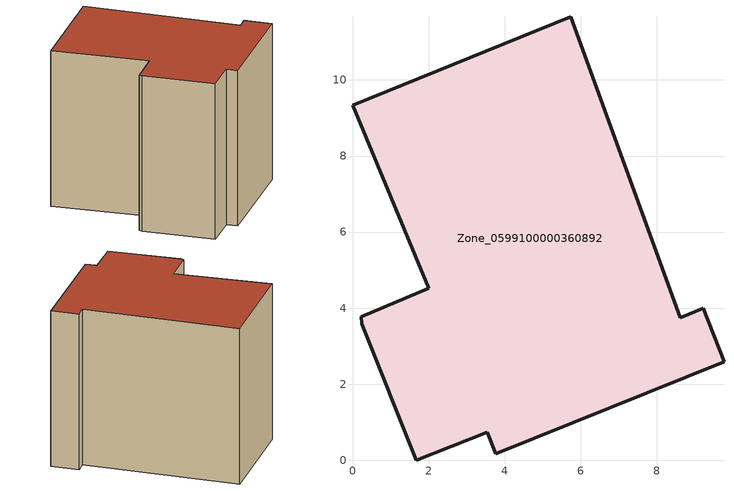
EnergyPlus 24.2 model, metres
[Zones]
Zone_0599100000360892
 floor ground (C_G): 3.76,0.17 3.54,0.74 1.68,0 0.24,3.6 0.23,3.77 2.01,4.52 0,9.33 5.73,11.66 8.61,3.74 9.23,4 9.77,2.58 z0
 wall outside (C_F): 2.01,4.52 0.23,3.77 0.24,3.6 1.68,0 3.54,0.74 3.76,0.17 9.77,2.58 9.23,4 8.61,3.74 5.73,11.66 0,9.33 2.01,4.52 z0:8.58
 roof outside (C_R): 0.23,3.77 0.24,3.6 1.68,0 3.54,0.74 3.76,0.17 9.77,2.58 9.23,4 8.61,3.74 5.73,11.66 0,9.33 2.01,4.52 z8.58
[BUILDING]
Pand.0599100000360892: North Axis=0; Terrain=City; Loads Convergence Tolerance Value=0.04; Temperature Convergence Tolerance Value=0.4; Solar Distribution=FullExterior; Maximum Number of Warmup Days=25; Minimum Number of Warmup Days=1
[Site:Location]
Rotterdam.The.Hague.AP_ZH_NLD Design_Conditions: Latitude=51.96; Longitude=4.45; Time Zone=1; Elevation=-4.5
[SITE:GROUNDTEMPERATURE:BUILDINGSURFACE]
18, 18, 18, 18, 18, 18, 18, 18, 18, 18, 18, 18
[MATERIAL] Thermal Absorptance=0.9; Solar Absorptance=0.7; Visible Absorptance=0.7
Name | Roughness | Thickness | Conductivity | Density | Specific Heat
G.TI.1992-2005 | MediumSmooth | 0.15 | 0.06 | 540 | 1210
F.TI.1992-2005 | Rough | 0.3 | 0.12 | 1920 | 840
R.TI.1992-2005 | MediumRough | 0.2 | 0.08 | 1500 | 1000
[CONSTRUCTION]
C_G: G.TI.1992-2005
C_F: F.TI.1992-2005
C_R: R.TI.1992-2005
[ZONE]
Zone_0599100000360892: Type=1; Multiplier=1; Ceiling Height=Autocalculate; Volume=Autocalculate; Floor Area=autocalculate; Part of Total Floor Area=Yes
[ZONEINFILTRATION:DESIGNFLOWRATE]
Infil_Zone_0599100000360892: Zone or ZoneList or Space or SpaceList=Zone_0599100000360892; Schedule=AlwaysOn; Design Flow Rate Calculation Method=Flow/Area; Flow Rate per Floor Area=0.0015; Constant Term Coefficient=1; Temperature Term Coefficient=0; Velocity Term Coefficient=0; Velocity Squared Term Coefficient=0
[HVACTEMPLATE:ZONE:IDEALLOADSAIRSYSTEM]
Zone_0599100000360892: Maximum Heating Supply Air Temperature=50; Minimum Cooling Supply Air Temperature=13; Maximum Heating Supply Air Humidity Ratio=0.0156; Minimum Cooling Supply Air Humidity Ratio=0.0077; Heating Limit=NoLimit; Cooling Limit=NoLimit; Dehumidification Control Type=ConstantSensibleHeatRatio; Cooling Sensible Heat Ratio=0.7; Dehumidification Setpoint=60; Humidification Control Type=None; Humidification Setpoint=30; Outdoor Air Method=None; Outdoor Air Flow Rate per Person=0.00944; Outdoor Air Flow Rate per Zone Floor Area=0; Outdoor Air Flow Rate per Zone=0; Demand Controlled Ventilation Type=None; Outdoor Air Economizer Type=NoEconomizer; Heat Recovery Type=None; Sensible Heat Recovery Effectiveness=0.7; Latent Heat Recovery Effectiveness=0.65
[ZONECONTROL:THERMOSTAT]
ThermostatControl_Zone_0599100000360892: Zone or ZoneList=Zone_0599100000360892; Control Type Schedule=DualSetpointControlType; Control 1=Thermostat_Zone_0599100000360892; Temperature Difference Between Cutout And Setpoint=0
[THERMOSTATSETPOINT:DUALSETPOINT]
Thermostat_Zone_0599100000360892: Heating Setpoint Temperature Schedule=HeatingSetpoint_Zone_0599100000360892; Cooling Setpoint Temperature Schedule=CoolingSetpoint_Zone_0599100000360892
[SCHEDULE:COMPACT]
HeatingSetpoint_Zone_0599100000360892: Through: 12/31, For: AllDays, Until: 24:00, 21
CoolingSetpoint_Zone_0599100000360892: Through: 12/31, For: AllDays, Until: 24:00, 24
DualSetpointControlType: Through: 12/31, For: AllDays, Until: 24:00, 4
AlwaysOn: Through: 12/31, For: AllDays, Until: 24:00, 1
